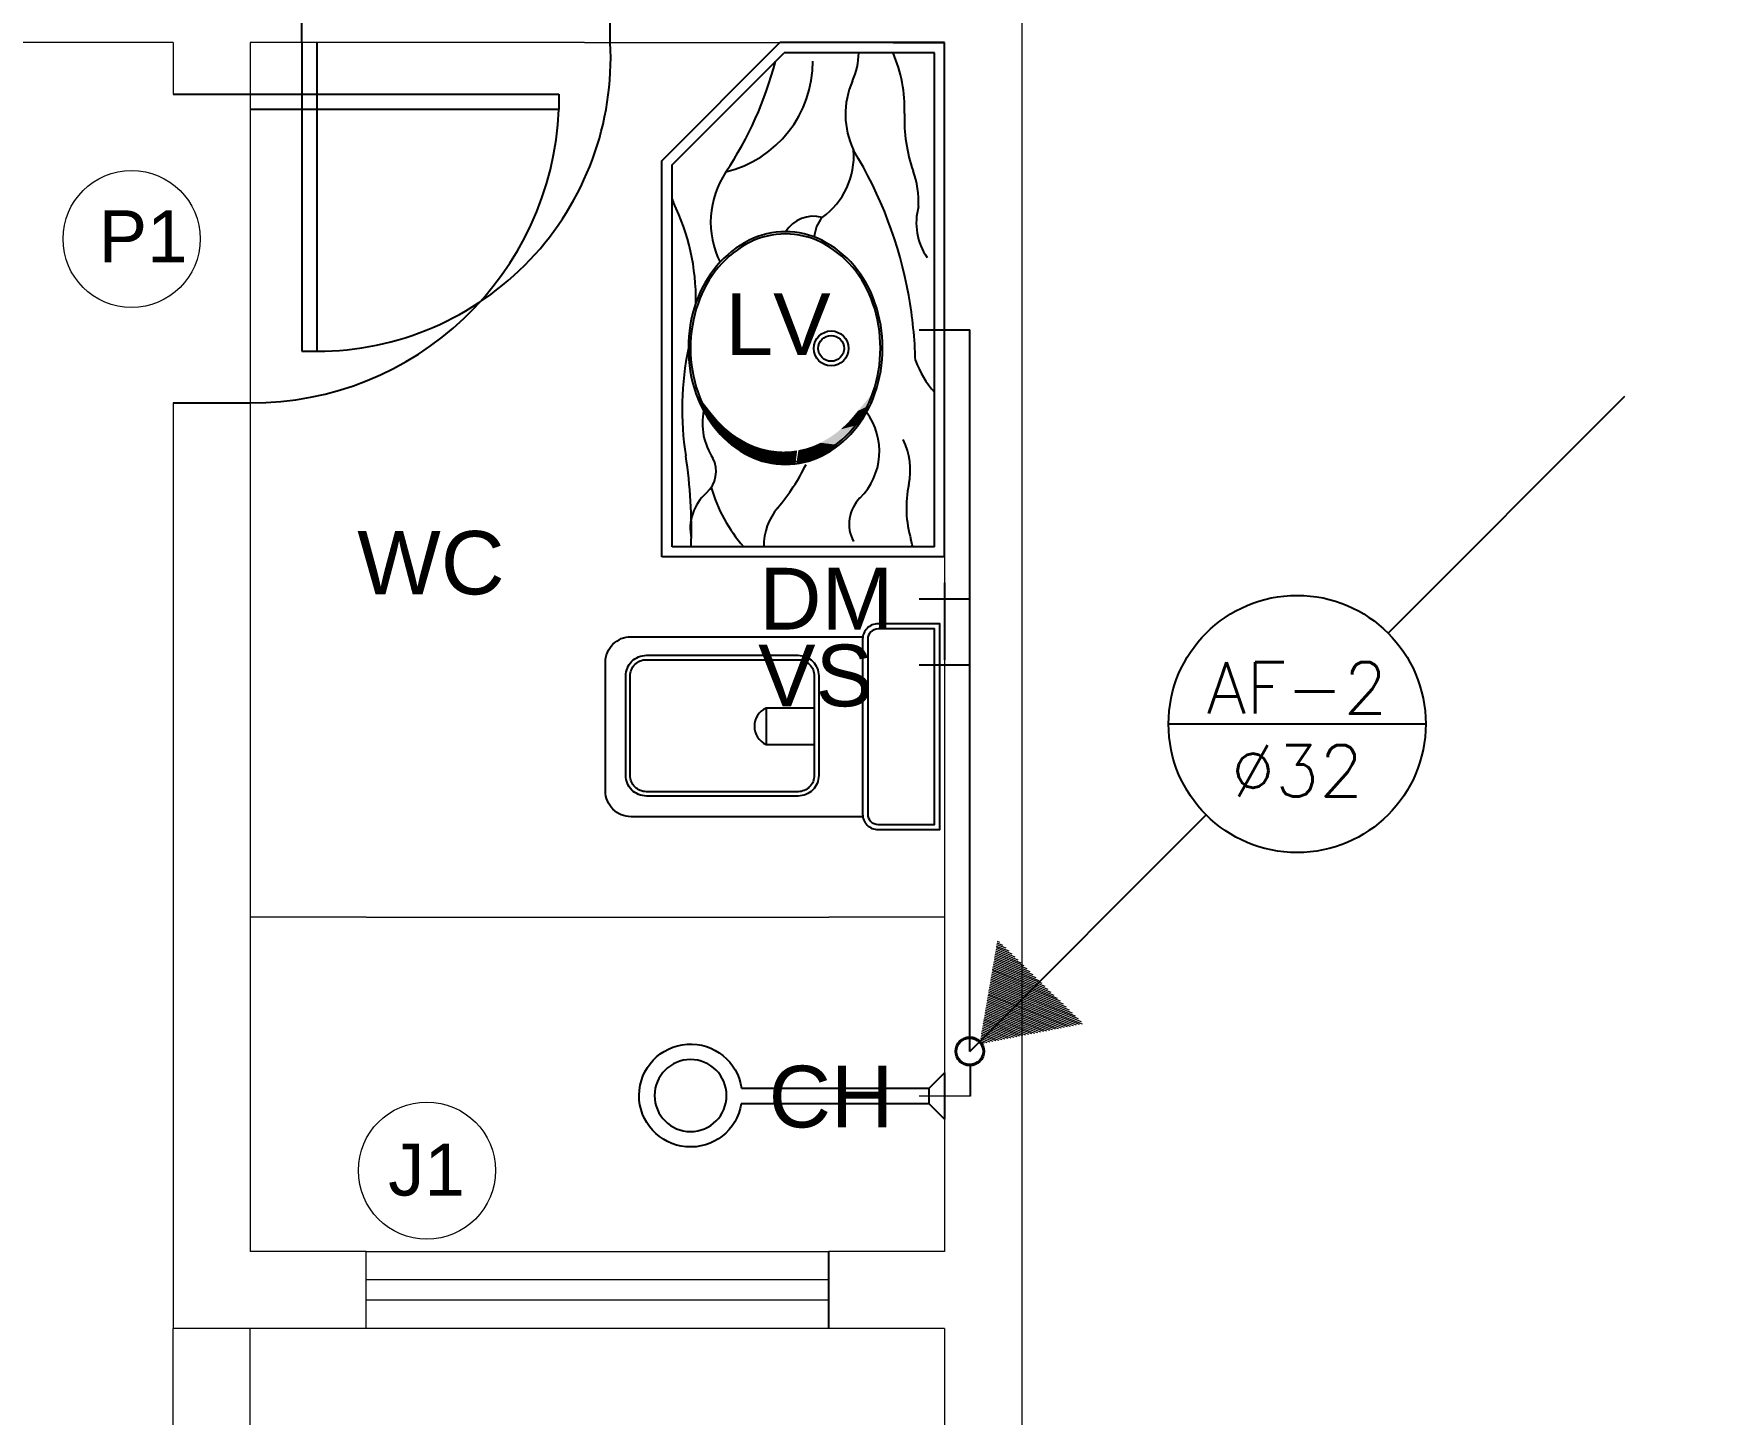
# Model space of a CAD drawing. Header units: millimetres. Extents: x 1345 to 2117, y 1214 to 1365.
# Drawn here: x 1940.08 to 1943.35, y 1284.603 to 1287.287 of the extents above; entities that cross this region are included whole.
import ezdxf
from ezdxf.enums import TextEntityAlignment as Align

# ---------------------------------------------------------------- set-up
doc = ezdxf.new("R2010")
doc.units = ezdxf.units.MM
doc.header["$LTSCALE"] = 0.5
for name, color, linetype in [('02', 2, 'Continuous'), ('DIVERSOS', 4, 'Continuous'), ('ESQUADRIA', 3, 'Continuous'), ('HATCH', 8, 'Continuous'), ('MOBIL-I', 251, 'Continuous'), ('parede', 2, 'Continuous'), ('PISO', 8, 'Continuous'), ('TEXTO2', 3, 'Continuous'), ('TUBULAÇÃO_HIDRÁULICA', 5, 'Continuous'), ('TXT_0', 7, 'Continuous')]:
    doc.layers.add(name, color=color, linetype=linetype)
doc.styles.add('ADITIVOCAD', font='ROMANS.shx')
doc.styles.add('SANSSERIF', font='sas_____.pfb', dxfattribs={"height": 1})
doc.styles.get("Standard").update_dxf_attribs({"font": 'arial.ttf'})

# ---------------------------------------------------------------- blocks, each defined once
blk = doc.blocks.new('ADC_CHUVEIRO')
for p, q in [((0, 0.045), (0, -0.045)), ((0.03, 0.015), (0, 0.045)), ((0.395, 0.015), (0.03, 0.015)), ((0.03, -0.015), (0.03, 0.015)), ((0, -0.045), (0.03, -0.015)), ((0.03, -0.015), (0.3953, -0.015))]:
    blk.add_line(p, q)
blk.add_circle((0.494, 0.0009), 0.07)
blk.add_arc((0.494, 0.0009), 0.1, 189.1456, 171.891)
blk = doc.blocks.new('ADC_VASO_02')
blk.add_lwpolyline([(-0.175, 0.15), (-0.175, 0.6, -0.414214), (-0.125, 0.65), (0.125, 0.65, -0.414214), (0.175, 0.6), (0.175, 0.1496)], format="xyb")
for points in [[(0.1388, 0.2754, -0.414214), (0.0988, 0.2354), (-0.0948, 0.2354, -0.414214), (-0.1348, 0.2754), (-0.1348, 0.5704, -0.414214), (-0.0948, 0.6104), (0.0988, 0.6104, -0.414214), (0.1388, 0.5704)], [(0.1303, 0.2754, -0.414214), (0.0988, 0.2439), (-0.0948, 0.2439, -0.414214), (-0.1263, 0.2754), (-0.1263, 0.5704, -0.414214), (-0.0948, 0.6019), (0.0988, 0.6019, -0.414214), (0.1303, 0.5704)], [(-0.17, 0.15, 0.414214), (-0.2, 0.12), (-0.2, 0), (0.2, 0), (0.2, 0.12, 0.414214), (0.17, 0.15)], [(-0.17, 0.14, 0.414214), (-0.19, 0.12), (-0.19, 0.01), (0.19, 0.01), (0.19, 0.12, 0.414214), (0.17, 0.14)]]:
    blk.add_lwpolyline(points, format="xyb", close=True)
blk.add_lwpolyline([(0.0363, 0.2439), (0.0363, 0.3375), (-0.0344, 0.3375), (-0.0344, 0.2439)])
blk.add_arc((0.0009, 0.3215), 0.0388, 24.3951, 155.6049)
blk = doc.blocks.new('ADC_LAV_05')
for p, q in [((0, 0), (0, 0.55)), ((0, 0.55), (0.7704, 0.55)), ((0.02, 0.53), (0.7621, 0.53)), ((0.02, 0.02), (0.02, 0.53)), ((0.7621, 0.53), (0.98, 0.3123)), ((0.7704, 0.55), (1, 0.3206)), ((0.98, 0.02), (0.98, 0.3123)), ((1, 0), (1, 0.3206)), ((0, 0), (1, 0)), ((0.02, 0.02), (0.98, 0.02))]:
    blk.add_line(p, q)
for points in [[(0.4062, 0.1206, 0.083485), (0.4944, 0.1354, 0.090959), (0.566, 0.1759, 0.104004), (0.6157, 0.239, 0.115577), (0.6322, 0.3095, 0.115577), (0.6157, 0.38, 0.104004), (0.566, 0.443, 0.090959), (0.4944, 0.4835, 0.083485), (0.4062, 0.4983, 0.083485), (0.3179, 0.4835, 0.090959), (0.2463, 0.443, 0.104004), (0.1966, 0.38, 0.115577), (0.1801, 0.3095, 0.115577), (0.1966, 0.239, 0.104004), (0.2463, 0.1759, 0.090959), (0.3179, 0.1354, 0.083485)], [(0.4062, 0.1248, 0.083485), (0.493, 0.1394, 0.090959), (0.5633, 0.1791, 0.104004), (0.6119, 0.2408, 0.115577), (0.628, 0.3095, 0.115577), (0.6119, 0.3781, 0.104004), (0.5633, 0.4398, 0.090959), (0.493, 0.4795, 0.083485), (0.4062, 0.4941, 0.083485), (0.3193, 0.4795, 0.090959), (0.249, 0.4398, 0.104004), (0.2004, 0.3781, 0.115577), (0.1843, 0.3095, 0.115577), (0.2004, 0.2408, 0.104004), (0.249, 0.1791, 0.090959), (0.3193, 0.1394, 0.083485)]]:
    blk.add_lwpolyline(points, format="xyb", close=True)
for radius in [0.0339, 0.025]:
    blk.add_circle((0.4055, 0.2206), radius)
for centre, radius, start, end in [((0.4995, 0.9177), 0.4342, 269.3247, 295.8903), ((0.76, 0.3809), 0.1624, 113.3641, 115.8903), ((0.0559, 1.3962), 0.9039, 267.7229, 278.9638), ((0.0552, 0.402), 0.0926, 41.3487, 101.8141), ((0.2875, -0.0718), 0.5823, 78.2401, 98.9638), ((0.1665, 0.4999), 0.0556, 221.3487, 297.4318), ((0.2605, 0.3465), 0.1245, 78.9955, 123.3333), ((0.2201, 0.1636), 0.3026, 106.3243, 131.3792), ((0.6508, 0.2793), 0.1756, 56.1908, 116.2902), ((1.1381, 1.007), 0.7001, 236.1908, 255.5369), ((0.9639, 0.4778), 0.2217, 193.7216, 269.9715), ((0.0206, 0.2349), 0.1168, 49.9343, 90.2724), ((0.3586, 0.6369), 0.4085, 229.9343, 244.0853), ((0.5983, 0.255), 0.0641, 344.5869, 58.1135), ((0.6184, 0.1896), 0.0639, 49.2661, 86.8336), ((0.7799, 0.3241), 0.1475, 215.7175, 274.1895), ((0.0641, 0.1144), 0.0713, 44.7702, 118.1843), ((0.2056, 0.2549), 0.1281, 224.7702, 306.3582), ((0.363, 0.8774), 0.8206, 280.1922, 301.4107), ((0.8604, 0.032), 0.1609, 66.126, 115.6626), ((0.9822, 0.3072), 0.1401, 246.126, 269.1113), ((0.8722, 0.3475), 0.2696, 267.8834, 293.5615), ((-0.0155, 0.2328), 0.1744, 281.75, 286.3843), ((0.0957, -0.1456), 0.22, 78.1029, 106.3843), ((0.1688, 0.2014), 0.1346, 258.1029, 296.1994), ((0.3613, 0.8866), 0.83, 271.4321, 280.1922), ((0.8511, -0.2259), 0.3042, 87.8834, 109.2677), ((0.4585, -0.1421), 0.2131, 111.0015, 130.4729), ((0.6495, -0.0622), 0.1173, 74.3079, 124.9939), ((0.688, 0.2406), 0.19, 267.9474, 289.2677)]:
    blk.add_arc(centre, radius, start, end)
for points in [[(0.2584, 0.4524), (0.2647, 0.4406), (0.2777, 0.465), (0.2797, 0.4531)], [(0.2777, 0.465), (0.2797, 0.4531), (0.2886, 0.471), (0.2899, 0.4611)], [(0.2886, 0.471), (0.2899, 0.4611), (0.3035, 0.4779), (0.2965, 0.4664)], [(0.3035, 0.4779), (0.2965, 0.4664), (0.3178, 0.4833), (0.3049, 0.4731)], [(0.2176, 0.4133), (0.2336, 0.4041), (0.231, 0.4287), (0.2403, 0.4137)], [(0.231, 0.4287), (0.2403, 0.4137), (0.2433, 0.4404), (0.2513, 0.4271)], [(0.2433, 0.4404), (0.2513, 0.4271), (0.2584, 0.4524), (0.2647, 0.4406)], [(0.1966, 0.38), (0.2152, 0.3688), (0.2049, 0.3949), (0.2213, 0.3828)], [(0.2049, 0.3949), (0.2213, 0.3828), (0.2176, 0.4133), (0.2336, 0.4041)], [(0.1859, 0.352), (0.2075, 0.3406), (0.19, 0.3646), (0.2108, 0.3551)], [(0.19, 0.3646), (0.2108, 0.3551), (0.1966, 0.38), (0.2152, 0.3688)], [(0.1808, 0.324), (0.205, 0.3144), (0.1821, 0.3345), (0.2054, 0.3236)], [(0.1821, 0.3345), (0.2054, 0.3236), (0.1859, 0.352), (0.2075, 0.3406)], [(0.1801, 0.311), (0.2052, 0.3059), (0.1808, 0.324), (0.205, 0.3144)], [(0.1806, 0.2975), (0.2057, 0.2976), (0.1801, 0.311), (0.2052, 0.3059)], [(0.1813, 0.2898), (0.2072, 0.2867), (0.1806, 0.2975), (0.2057, 0.2976)], [(0.1847, 0.2717), (0.2109, 0.2698), (0.1816, 0.2882), (0.2076, 0.2844)], [(0.1894, 0.2561), (0.2133, 0.2622), (0.1847, 0.2717), (0.2109, 0.2698)], [(0.1979, 0.2364), (0.216, 0.2547), (0.1894, 0.2561), (0.2133, 0.2622)], [(0.2064, 0.2215), (0.2209, 0.2436), (0.1979, 0.2364), (0.216, 0.2547)], [(0.2176, 0.2056), (0.222, 0.2413), (0.2064, 0.2215), (0.2209, 0.2436)], [(0.2303, 0.1909), (0.2314, 0.2247), (0.2176, 0.2056), (0.222, 0.2413)], [(0.2433, 0.1785), (0.2403, 0.2118), (0.2303, 0.1909), (0.2314, 0.2247)], [(0.2571, 0.1674), (0.2482, 0.202), (0.2433, 0.1785), (0.2403, 0.2118)], [(0.2632, 0.1631), (0.2567, 0.1927), (0.2571, 0.1674), (0.2482, 0.202)], [(0.2742, 0.156), (0.2627, 0.1868), (0.2632, 0.1631), (0.2567, 0.1927)], [(0.2851, 0.1498), (0.2729, 0.1778), (0.2742, 0.156), (0.2627, 0.1868)], [(0.2956, 0.1445), (0.2839, 0.1687), (0.2851, 0.1498), (0.2729, 0.1778)], [(0.3256, 0.1339), (0.2928, 0.1613), (0.2956, 0.1445), (0.2839, 0.1687)], [(0.2966, 0.144), (0.3256, 0.1339), (0.2964, 0.1441), (0.3254, 0.133)], [(0.2964, 0.1441), (0.3254, 0.133), (0.3256, 0.1339), (0.3279, 0.1322)]]:
    blk.add_solid(points)
blk = doc.blocks.new('Adh_hicol0')
for radius in [0.559, 0.515]:
    blk.add_circle((0, 0), radius)
blk = doc.blocks.new('Adh_BalaoAf')
for p, q in [((0, 0), (0.65, 0)), ((1.8, 0), (1.15, 0))]:
    blk.add_line(p, q)
blk.add_circle((0.9, 0), 0.25)
blk = doc.blocks.new('Adh_Afn')
blk.add_line((-0.25, 0), (0.25, 0))
blk.add_circle((0, 0), 0.25)
at = {"flags": 8}
for tag, p in [('$AF', (0, 0.0703)), ('$DIAM', (0, -0.0909))]:
    blk.add_attdef(tag, text='', height=0.1, dxfattribs=at).set_placement(p, align=Align.MIDDLE)

msp = doc.modelspace()

# ---------------------------------------------------------------- hatches: boundary and pattern name
at = {"layer": 'HATCH', "lineweight": 18}
h = msp.add_hatch(dxfattribs=at)
h.set_pattern_fill('LINE,_O', color=256, scale=0.001, angle=-21.5112)
h.set_pattern_definition([(338.48882318, (-288.120651, 1101.7069083), (0.001164217631, 0.002953848728), [])])
h.paths.add_polyline_path([(1942.1205, 1285.3633), (1941.9538, 1285.5259), (1941.919, 1285.3236)])

# ---------------------------------------------------------------- linework, layer by layer
at = {"color": 8, "linetype": 'ByBlock'}
for p, q in [((1940.6013, 1287.2701), (1940.6013, 1287.4201)), ((1941.2013, 1287.2701), (1941.2013, 1287.4201)), ((1940.6013, 1287.2701), (1940.6013, 1286.6701)), ((1940.6313, 1286.6701), (1940.6313, 1287.2701)), ((1941.7513, 1287.2701), (1941.8513, 1287.2701)), ((1940.3513, 1287.1701), (1940.5013, 1287.1701)), ((1940.5013, 1287.1701), (1941.1013, 1287.1701)), ((1941.1013, 1287.1701), (1941.1013, 1287.1401)), ((1941.1013, 1287.1401), (1940.5013, 1287.1401)), ((1940.6013, 1286.6701), (1940.6313, 1286.6701)), ((1940.3513, 1286.5701), (1940.5013, 1286.5701)), ((1941.8513, 1286.2201), (1941.8513, 1286.0701)), ((1941.6263, 1284.7701), (1941.6263, 1284.9201))]:
    msp.add_line(p, q, dxfattribs=at)
at = {"color": 5, "linetype": 'ByBlock'}
for p, q in [((1941.8018, 1286.7118), (1941.9002, 1286.7118)), ((1941.9002, 1286.1881), (1941.9002, 1286.7118)), ((1941.9002, 1286.1881), (1941.8018, 1286.1881)), ((1941.9002, 1286.0596), (1941.9002, 1286.1881)), ((1941.9002, 1286.0596), (1941.8018, 1286.0596)), ((1941.9002, 1286.0184), (1941.9002, 1286.0596)), ((1941.9002, 1285.8788), (1941.9002, 1286.0184)), ((1941.9002, 1285.3091), (1941.9002, 1285.8788)), ((1941.9018, 1285.2218), (1941.9018, 1285.2812))]:
    msp.add_line(p, q, dxfattribs=at)
at = {"color": 8, "linetype": 'ByBlock'}
for centre, radius, start, end in [((1940.6313, 1287.2408), 0.5707, 270, 2.9376), ((1940.5062, 1287.1657), 0.5957, 269.53, 357.5324)]:
    msp.add_arc(centre, radius, start, end, dxfattribs=at)
at = {"layer": '02', "color": 8, "lineweight": 18}
for p, q in [((1940.3513, 1287.2701), (1938.9613, 1287.2701)), ((1941.8513, 1286.6101), (1941.8513, 1286.2201)), ((1941.8513, 1286.0701), (1941.8513, 1284.9201)), ((1941.8513, 1284.7701), (1941.8513, 1283.7201))]:
    msp.add_line(p, q, dxfattribs=at)
at = {"layer": 'DIVERSOS', "color": 8, "lineweight": 18}
for p, q in [((1940.7263, 1285.5701), (1941.6263, 1285.5701)), ((1940.7263, 1284.9201), (1941.6263, 1284.9201)), ((1941.6263, 1284.7701), (1940.7263, 1284.7701))]:
    msp.add_line(p, q, dxfattribs=at)
at = {"layer": 'ESQUADRIA', "color": 8, "lineweight": 18}
for p, q in [((1941.6263, 1284.8651), (1940.7263, 1284.8651)), ((1941.6263, 1284.8251), (1940.7263, 1284.8251))]:
    msp.add_line(p, q, dxfattribs=at)
at = {"layer": 'parede', "color": 8, "lineweight": 18}
for p, q in [((1942.0013, 1293.9201), (1942.0013, 1268.9201)), ((1940.3513, 1287.2701), (1940.3513, 1287.1701)), ((1941.1513, 1287.2701), (1940.5013, 1287.2701)), ((1940.5013, 1287.2701), (1940.5013, 1284.9201)), ((1941.1513, 1287.2701), (1940.5013, 1287.2701)), ((1940.3513, 1286.5701), (1940.3513, 1284.7701)), ((1940.7263, 1285.5701), (1940.5013, 1285.5701)), ((1941.8513, 1285.5701), (1941.6263, 1285.5701)), ((1940.7263, 1284.9201), (1940.5013, 1284.9201)), ((1940.7263, 1284.7701), (1940.7263, 1284.9201)), ((1941.8513, 1284.9201), (1941.6263, 1284.9201)), ((1940.7263, 1284.7701), (1940.3513, 1284.7701)), ((1941.8513, 1284.7701), (1941.6263, 1284.7701))]:
    msp.add_line(p, q, dxfattribs=at)
at = {"layer": 'parede', "lineweight": 18}
msp.add_line((1941.8513, 1287.2701), (1941.8513, 1286.6101), dxfattribs=at)
at = {"layer": 'PISO', "color": 8, "lineweight": 18}
msp.add_line((1941.1513, 1287.2701), (1941.7513, 1287.2701), dxfattribs=at)
at = {"layer": 'PISO', "lineweight": 18}
for p, q in [((1940.3513, 1283.6201), (1940.3513, 1284.7701)), ((1940.5013, 1283.6201), (1940.5013, 1284.7701))]:
    msp.add_line(p, q, dxfattribs=at)
for centre in [(1940.2705, 1286.8883), (1940.8447, 1285.0773)]:
    msp.add_circle(centre, 0.1333, dxfattribs=at)
at = {"layer": 'TUBULAÇÃO_HIDRÁULICA', "lineweight": 18}
msp.add_line((1941.9018, 1285.2218), (1941.8018, 1285.2218), dxfattribs=at)

# ---------------------------------------------------------------- block references
at = {"layer": 'DIVERSOS', "lineweight": 18, "rotation": 45.00000000000007}
msp.add_blockref('Adh_BalaoAf', (1941.9002, 1285.3091), dxfattribs=at)
at = {"layer": 'DIVERSOS', "lineweight": 18}
ref = msp.add_blockref('Adh_Afn', (1942.5366, 1285.9455), dxfattribs=at)
ref.add_attrib('$AF', 'AF-2', dxfattribs={"layer": 'TXT_0', "height": 0.1, "style": 'ADITIVOCAD', "flags": 8}).set_placement((1942.5366, 1286.0158), align=Align.MIDDLE)
ref.add_attrib('$DIAM', '%%C32', dxfattribs={"layer": 'TXT_0', "height": 0.1, "style": 'ADITIVOCAD', "flags": 8}).set_placement((1942.5366, 1285.8546), align=Align.MIDDLE)
at = {"layer": 'MOBIL-I', "lineweight": 18, "rotation": 89.99999999999993}
for name, p in [('ADC_LAV_05', (1941.8513, 1286.2701)), ('ADC_VASO_02', (1941.8418, 1285.9402))]:
    msp.add_blockref(name, p, dxfattribs=at)
at = {"layer": 'MOBIL-I', "lineweight": 18, "xscale": -1}
msp.add_blockref('ADC_CHUVEIRO', (1941.8513, 1285.2223), dxfattribs=at)
at = {"layer": 'TUBULAÇÃO_HIDRÁULICA', "lineweight": 18, "xscale": 0.0500000000001819, "yscale": 0.0500000000001819, "zscale": 0.0500000000001819, "rotation": 180}
msp.add_blockref('Adh_hicol0', (1941.9002, 1285.3091), dxfattribs=at)

# ---------------------------------------------------------------- texts
at = {"layer": 'DIVERSOS', "lineweight": 18, "char_height": 0.10106, "width": 0.373078, "attachment_point": 1}
for s, insert in [('{\\C3;P1}', (1940.2065, 1286.9439)), ('{\\C3;J1}', (1940.7694, 1285.1298))]:
    msp.add_mtext(s, dxfattribs=dict(at, insert=insert))
at = {"layer": 'TEXTO2', "color": 8, "lineweight": 18, "style": 'SANSSERIF'}
msp.add_text('WC', height=0.12312, dxfattribs=at).set_placement((1940.7093, 1286.1975))
at = {"layer": 'TUBULAÇÃO_HIDRÁULICA', "color": 0, "lineweight": 18, "char_height": 0.12, "width": 1.871509, "attachment_point": 1}
for s, insert in [('LV', (1941.4247, 1286.7825)), ('DM', (1941.4909, 1286.2491)), ('VS', (1941.4886, 1286.0998)), ('CH', (1941.5093, 1285.2812))]:
    msp.add_mtext(s, dxfattribs=dict(at, insert=insert))

doc.saveas('drawing.dxf')
